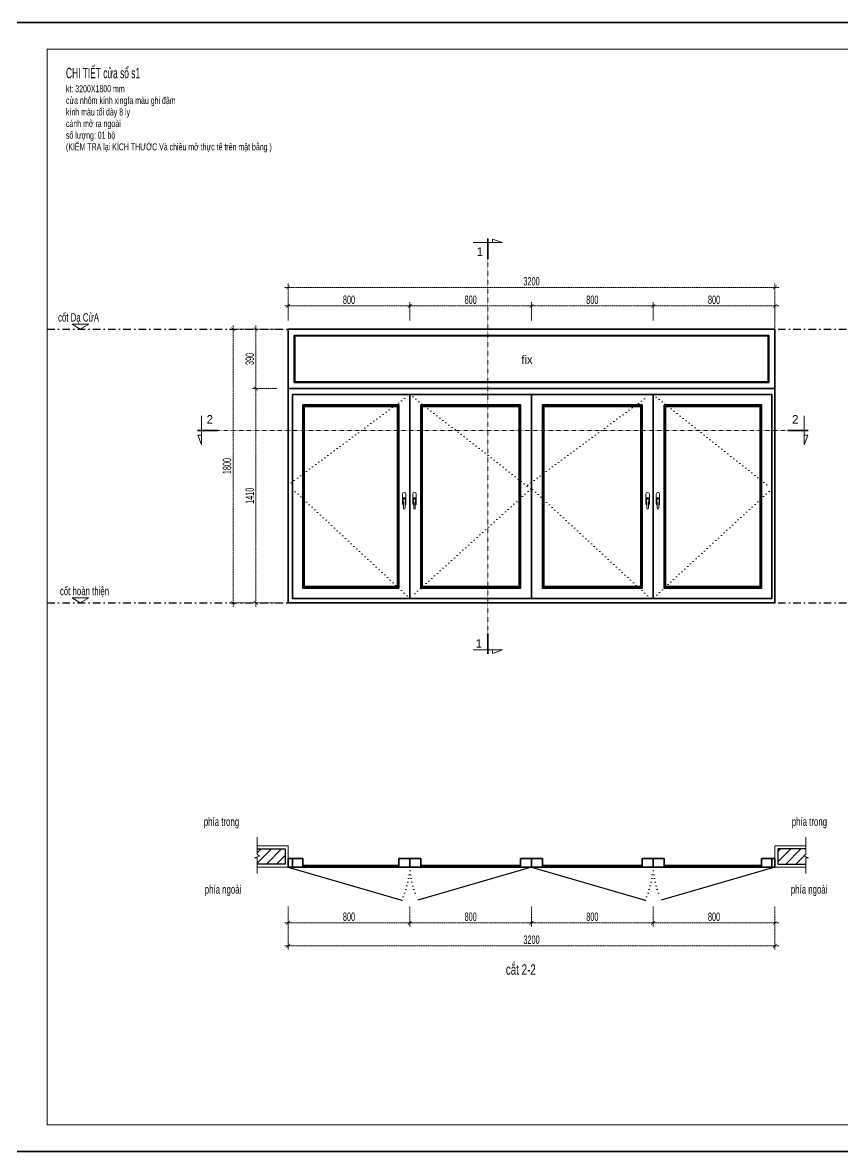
# Model space of a CAD drawing. Header units: inches. Extents: x 274208 to 641690, y -81912 to 129129.
# Drawn here: x 528144 to 533533, y 19702 to 27127 of the extents above; entities that cross this region are included whole.
import ezdxf

# ---------------------------------------------------------------- set-up
doc = ezdxf.new("R2010")
doc.units = ezdxf.units.IN
doc.header["$MEASUREMENT"] = 0
doc.header["$PDMODE"] = 3
for name, pattern in [('ACAD_ISO03W100', [30, 12, -18]), ('DASHDOT', [1, 0.5, -0.25, 0, -0.25]), ('DOT', [0.25, 0, -0.25]), ('HIDDEN', [0.375, 0.25, -0.125])]:
    doc.linetypes.add(name, pattern=pattern)
for name, color, linetype, lineweight in [('01.Cut', 255, 'Continuous', 35), ('04.Khuat', 250, 'HIDDEN', 18), ('05.Text', 253, 'Continuous', 18), ('08.Dim', 156, 'Continuous', 15), ('09.Hatch', 250, 'Continuous', 5), ('10.Text', 254, 'Continuous', 18), ('11.Khung bo', 32, 'Continuous', 50), ('12.Khung', 36, 'Continuous', 25), ('CA.cat 30', 30, 'Continuous', 35), ('CA.thay 145', 145, 'Continuous', 18), ('Kinh', 5, 'Continuous', 35), ('nep', 9, 'Continuous', 15), ('wall', 4, 'Continuous', 9)]:
    doc.layers.add(name, color=color, linetype=linetype, lineweight=lineweight)
doc.layers.add('Tpl_Bound', color=1, linetype='Continuous', plot=False)
doc.layers.add('TRUC', color=250, linetype='DASHDOT')
doc.styles.add('TT5_Text Dim', font='hoatbif.shx', dxfattribs={"width": 0.6})
doc.styles.add('VnAvantH', font='')
doc.styles.get('VnAvantH').set_extended_font_data('.VnAvantH')
doc.dimstyles.new('TT5_Dim 1-25', dxfattribs={"dimscale": 25, "dimtxt": 2.2, "dimasz": 1, "dimexe": 1, "dimexo": 0, "dimgap": 0.5, "dimtad": 1, "dimdec": 0, "dimzin": 0, "dimdsep": 46, "dimtxsty": 'TT5_Text Dim', "dimblk": 'ARCHTICK', "dimcen": 0, "dimdle": 1, "dimclrd": 256, "dimclre": 256, "dimclrt": 1, "dimadec": 0, "dimazin": 0, "dimtfac": 0.015, "dimtdec": 0, "dimtix": 1, "dimtmove": 2, "dimatfit": 3, "dimldrblk": 'DOT', "dimfxl": 1, "dimtolj": 1, "dimtzin": 0, "dimlwd": -1, "dimlwe": -1, "dimarcsym": 1})

# ---------------------------------------------------------------- blocks, each defined once
blk = doc.blocks.new('100')
at = {"layer": '11.Khung bo', "const_width": 26.7}
blk.add_lwpolyline([(1860913, -945240), (1860913, -916940), (1896063, -916940), (1896063, -945240)], close=True, dxfattribs=at)
at = {"layer": '12.Khung', "color": 1}
blk.add_lwpolyline([(1901579, -945940), (1901579, -916240), (1859580, -916240), (1859580, -945940)], close=True, dxfattribs=at)
blk = doc.blocks.new('vet cat')
at = {"layer": 'CA.cat 30', "const_width": 50}
blk.add_lwpolyline([(-82592, -188552), (-81976, -188552)], dxfattribs=at)
at = {"layer": 'CA.thay 145'}
blk.add_line((-82574, -188411), (-82469, -188411), dxfattribs=at)
blk.add_lwpolyline([(-82469, -188983), (-82469, -188122), (-82574, -188411)], dxfattribs=at)
blk = doc.blocks.new('_ARCHTICK')
at = {"color": 0, "linetype": 'ByBlock', "const_width": 0.15}
blk.add_lwpolyline([(-0.5, -0.5), (0.5, 0.5)], dxfattribs=at)
blk = doc.blocks.new('*D958')
at = {"layer": '08.Dim', "linetype": 'HIDDEN', "transparency": 16777216}
for p, q in [((529864.4, 25263.8), (530714.4, 25263.8)), ((529889.4, 25167.5), (529889.4, 25288.8)), ((530689.4, 25167.5), (530689.4, 25288.8))]:
    blk.add_line(p, q, dxfattribs=at)
at = {"layer": 'Defpoints', "color": 0, "linetype": 'HIDDEN', "transparency": 16777216}
for p in [(530689.4, 25263.8), (529889.4, 25167.5), (530689.4, 25167.5)]:
    blk.add_point(p, dxfattribs=at)
at = {"layer": '08.Dim', "linetype": 'HIDDEN', "transparency": 16777216, "xscale": 25, "yscale": 25, "zscale": 25, "rotation": 180}
blk.add_blockref('_ARCHTICK', (529889.4, 25263.8), dxfattribs=at)
at = {"layer": '08.Dim', "linetype": 'HIDDEN', "transparency": 16777216, "xscale": 25, "yscale": 25, "zscale": 25}
blk.add_blockref('_ARCHTICK', (530689.4, 25263.8), dxfattribs=at)
at = {"layer": '08.Dim', "color": 1, "linetype": 'HIDDEN', "transparency": 16777216, "insert": (530289.4, 25303.8), "char_height": 55, "attachment_point": 5, "style": 'TT5_Text Dim'}
blk.add_mtext('\\A1;800', dxfattribs=at)
blk = doc.blocks.new('_DOT')
at = {"color": 1, "linetype": 'ByBlock'}
blk.add_line((-0.5, 0), (-1, 0), dxfattribs=at)
at = {"color": 1, "linetype": 'ByBlock', "const_width": 0.5}
blk.add_lwpolyline([(-0.25, 0, 1), (0.25, 0, 1)], format="xyb", close=True, dxfattribs=at)
blk = doc.blocks.new('*D959')
at = {"layer": '08.Dim', "linetype": 'HIDDEN', "transparency": 16777216}
for p, q in [((530664.4, 25263.8), (531514.4, 25263.8)), ((530689.4, 25167.5), (530689.4, 25288.8)), ((531489.4, 25167.5), (531489.4, 25288.8))]:
    blk.add_line(p, q, dxfattribs=at)
at = {"layer": 'Defpoints', "color": 0, "linetype": 'HIDDEN', "transparency": 16777216}
for p in [(531489.4, 25263.8), (530689.4, 25167.5), (531489.4, 25167.5)]:
    blk.add_point(p, dxfattribs=at)
at = {"layer": '08.Dim', "linetype": 'HIDDEN', "transparency": 16777216, "xscale": 25, "yscale": 25, "zscale": 25, "rotation": 180}
blk.add_blockref('_ARCHTICK', (530689.4, 25263.8), dxfattribs=at)
at = {"layer": '08.Dim', "linetype": 'HIDDEN', "transparency": 16777216, "xscale": 25, "yscale": 25, "zscale": 25}
blk.add_blockref('_ARCHTICK', (531489.4, 25263.8), dxfattribs=at)
at = {"layer": '08.Dim', "color": 1, "linetype": 'HIDDEN', "transparency": 16777216, "insert": (531089.4, 25303.8), "char_height": 55, "attachment_point": 5, "style": 'TT5_Text Dim'}
blk.add_mtext('\\A1;800', dxfattribs=at)
blk = doc.blocks.new('*D960')
at = {"layer": '08.Dim', "linetype": 'HIDDEN', "transparency": 16777216}
for p, q in [((529889.4, 25167.5), (529889.4, 25410.6)), ((533089.4, 25167.5), (533089.4, 25410.6)), ((529864.4, 25385.6), (533114.4, 25385.6))]:
    blk.add_line(p, q, dxfattribs=at)
at = {"layer": 'Defpoints', "color": 0, "linetype": 'HIDDEN', "transparency": 16777216}
for p in [(533089.4, 25385.6), (529889.4, 25167.5), (533089.4, 25167.5)]:
    blk.add_point(p, dxfattribs=at)
at = {"layer": '08.Dim', "linetype": 'HIDDEN', "transparency": 16777216, "xscale": 25, "yscale": 25, "zscale": 25, "rotation": 180}
blk.add_blockref('_ARCHTICK', (529889.4, 25385.6), dxfattribs=at)
at = {"layer": '08.Dim', "linetype": 'HIDDEN', "transparency": 16777216, "xscale": 25, "yscale": 25, "zscale": 25}
blk.add_blockref('_ARCHTICK', (533089.4, 25385.6), dxfattribs=at)
at = {"layer": '08.Dim', "color": 1, "linetype": 'HIDDEN', "transparency": 16777216, "insert": (531489.4, 25425.6), "char_height": 55, "attachment_point": 5, "style": 'TT5_Text Dim'}
blk.add_mtext('\\A1;3200', dxfattribs=at)
blk = doc.blocks.new('*D961')
at = {"layer": '08.Dim', "linetype": 'HIDDEN', "transparency": 16777216}
for p, q in [((529815.1, 25110.1), (529652.1, 25110.1)), ((529677.1, 25135.1), (529677.1, 24695.1)), ((529815.1, 24720.1), (529652.1, 24720.1))]:
    blk.add_line(p, q, dxfattribs=at)
at = {"layer": 'Defpoints', "color": 0, "linetype": 'HIDDEN', "transparency": 16777216}
for p in [(529815.1, 25110.1), (529677.1, 24720.1), (529815.1, 24720.1)]:
    blk.add_point(p, dxfattribs=at)
at = {"layer": '08.Dim', "linetype": 'HIDDEN', "transparency": 16777216, "xscale": 25, "yscale": 25, "zscale": 25}
for p, rotation in [((529677.1, 25110.1), 90), ((529677.1, 24720.1), 270)]:
    blk.add_blockref('_ARCHTICK', p, dxfattribs=dict(at, rotation=rotation))
at = {"layer": '08.Dim', "color": 1, "linetype": 'HIDDEN', "transparency": 16777216, "insert": (529637.1, 24915.1), "char_height": 55, "attachment_point": 5, "rotation": 90, "style": 'TT5_Text Dim'}
blk.add_mtext('\\A1;390', dxfattribs=at)
blk = doc.blocks.new('*D962')
at = {"layer": '08.Dim', "linetype": 'HIDDEN', "transparency": 16777216}
for p, q in [((529677.1, 24745.1), (529677.1, 23285.2)), ((529815.1, 24720.1), (529652.1, 24720.1)), ((529815.1, 23310.2), (529652.1, 23310.2))]:
    blk.add_line(p, q, dxfattribs=at)
at = {"layer": 'Defpoints', "color": 0, "linetype": 'HIDDEN', "transparency": 16777216}
for p in [(529815.1, 24720.1), (529677.1, 23310.2), (529815.1, 23310.2)]:
    blk.add_point(p, dxfattribs=at)
at = {"layer": '08.Dim', "linetype": 'HIDDEN', "transparency": 16777216, "xscale": 25, "yscale": 25, "zscale": 25}
for p, rotation in [((529677.1, 24720.1), 90), ((529677.1, 23310.2), 270)]:
    blk.add_blockref('_ARCHTICK', p, dxfattribs=dict(at, rotation=rotation))
at = {"layer": '08.Dim', "color": 1, "linetype": 'HIDDEN', "transparency": 16777216, "insert": (529637.1, 24015.1), "char_height": 55, "attachment_point": 5, "rotation": 90, "style": 'TT5_Text Dim'}
blk.add_mtext('\\A1;1410', dxfattribs=at)
blk = doc.blocks.new('*D963')
at = {"layer": '08.Dim', "linetype": 'HIDDEN', "transparency": 16777216}
for p, q in [((529815.1, 25110.1), (529502.5, 25110.1)), ((529527.5, 25135.1), (529527.5, 23285.2)), ((529815.1, 23310.2), (529502.5, 23310.2))]:
    blk.add_line(p, q, dxfattribs=at)
at = {"layer": 'Defpoints', "color": 0, "linetype": 'HIDDEN', "transparency": 16777216}
for p in [(529815.1, 25110.1), (529527.5, 23310.2), (529815.1, 23310.2)]:
    blk.add_point(p, dxfattribs=at)
at = {"layer": '08.Dim', "linetype": 'HIDDEN', "transparency": 16777216, "xscale": 25, "yscale": 25, "zscale": 25}
for p, rotation in [((529527.5, 25110.1), 90), ((529527.5, 23310.2), 270)]:
    blk.add_blockref('_ARCHTICK', p, dxfattribs=dict(at, rotation=rotation))
at = {"layer": '08.Dim', "color": 1, "linetype": 'HIDDEN', "transparency": 16777216, "insert": (529487.5, 24210.1), "char_height": 55, "attachment_point": 5, "rotation": 90, "style": 'TT5_Text Dim'}
blk.add_mtext('\\A1;1800', dxfattribs=at)
blk = doc.blocks.new('*D967')
at = {"layer": '08.Dim', "linetype": 'HIDDEN', "transparency": 16777216}
for p, q in [((529889.4, 21313), (529889.4, 21180.8)), ((530689.4, 21313), (530689.4, 21180.8)), ((529864.4, 21205.8), (530714.4, 21205.8))]:
    blk.add_line(p, q, dxfattribs=at)
at = {"layer": 'Defpoints', "color": 0, "linetype": 'HIDDEN', "transparency": 16777216}
for p in [(529889.4, 21313), (530689.4, 21313), (530689.4, 21205.8)]:
    blk.add_point(p, dxfattribs=at)
at = {"layer": '08.Dim', "linetype": 'HIDDEN', "transparency": 16777216, "xscale": 25, "yscale": 25, "zscale": 25, "rotation": 180}
blk.add_blockref('_ARCHTICK', (529889.4, 21205.8), dxfattribs=at)
at = {"layer": '08.Dim', "linetype": 'HIDDEN', "transparency": 16777216, "xscale": 25, "yscale": 25, "zscale": 25}
blk.add_blockref('_ARCHTICK', (530689.4, 21205.8), dxfattribs=at)
at = {"layer": '08.Dim', "color": 1, "linetype": 'HIDDEN', "transparency": 16777216, "insert": (530289.4, 21245.8), "char_height": 55, "attachment_point": 5, "style": 'TT5_Text Dim'}
blk.add_mtext('\\A1;800', dxfattribs=at)
blk = doc.blocks.new('*D968')
at = {"layer": '08.Dim', "linetype": 'HIDDEN', "transparency": 16777216}
for p, q in [((530689.4, 21313), (530689.4, 21180.8)), ((531489.4, 21313), (531489.4, 21180.8)), ((530664.4, 21205.8), (531514.4, 21205.8))]:
    blk.add_line(p, q, dxfattribs=at)
at = {"layer": 'Defpoints', "color": 0, "linetype": 'HIDDEN', "transparency": 16777216}
for p in [(530689.4, 21313), (531489.4, 21313), (531489.4, 21205.8)]:
    blk.add_point(p, dxfattribs=at)
at = {"layer": '08.Dim', "linetype": 'HIDDEN', "transparency": 16777216, "xscale": 25, "yscale": 25, "zscale": 25, "rotation": 180}
blk.add_blockref('_ARCHTICK', (530689.4, 21205.8), dxfattribs=at)
at = {"layer": '08.Dim', "linetype": 'HIDDEN', "transparency": 16777216, "xscale": 25, "yscale": 25, "zscale": 25}
blk.add_blockref('_ARCHTICK', (531489.4, 21205.8), dxfattribs=at)
at = {"layer": '08.Dim', "color": 1, "linetype": 'HIDDEN', "transparency": 16777216, "insert": (531089.4, 21245.8), "char_height": 55, "attachment_point": 5, "style": 'TT5_Text Dim'}
blk.add_mtext('\\A1;800', dxfattribs=at)
blk = doc.blocks.new('*D969')
at = {"layer": '08.Dim', "linetype": 'HIDDEN', "transparency": 16777216}
for p, q in [((529889.4, 21313), (529889.4, 21029.6)), ((533089.4, 21313), (533089.4, 21029.6)), ((529864.4, 21054.6), (533114.4, 21054.6))]:
    blk.add_line(p, q, dxfattribs=at)
at = {"layer": 'Defpoints', "color": 0, "linetype": 'HIDDEN', "transparency": 16777216}
for p in [(529889.4, 21313), (533089.4, 21313), (533089.4, 21054.6)]:
    blk.add_point(p, dxfattribs=at)
at = {"layer": '08.Dim', "linetype": 'HIDDEN', "transparency": 16777216, "xscale": 25, "yscale": 25, "zscale": 25, "rotation": 180}
blk.add_blockref('_ARCHTICK', (529889.4, 21054.6), dxfattribs=at)
at = {"layer": '08.Dim', "linetype": 'HIDDEN', "transparency": 16777216, "xscale": 25, "yscale": 25, "zscale": 25}
blk.add_blockref('_ARCHTICK', (533089.4, 21054.6), dxfattribs=at)
at = {"layer": '08.Dim', "color": 1, "linetype": 'HIDDEN', "transparency": 16777216, "insert": (531489.4, 21094.6), "char_height": 55, "attachment_point": 5, "style": 'TT5_Text Dim'}
blk.add_mtext('\\A1;3200', dxfattribs=at)
blk = doc.blocks.new('*D970')
at = {"layer": '08.Dim', "linetype": 'HIDDEN', "transparency": 16777216}
for p, q in [((531464.4, 25263.8), (532314.4, 25263.8)), ((531489.4, 25167.5), (531489.4, 25288.8)), ((532289.4, 25167.5), (532289.4, 25288.8))]:
    blk.add_line(p, q, dxfattribs=at)
at = {"layer": 'Defpoints', "color": 0, "linetype": 'HIDDEN', "transparency": 16777216}
for p in [(532289.4, 25263.8), (531489.4, 25167.5), (532289.4, 25167.5)]:
    blk.add_point(p, dxfattribs=at)
at = {"layer": '08.Dim', "linetype": 'HIDDEN', "transparency": 16777216, "xscale": 25, "yscale": 25, "zscale": 25, "rotation": 180}
blk.add_blockref('_ARCHTICK', (531489.4, 25263.8), dxfattribs=at)
at = {"layer": '08.Dim', "linetype": 'HIDDEN', "transparency": 16777216, "xscale": 25, "yscale": 25, "zscale": 25}
blk.add_blockref('_ARCHTICK', (532289.4, 25263.8), dxfattribs=at)
at = {"layer": '08.Dim', "color": 1, "linetype": 'HIDDEN', "transparency": 16777216, "insert": (531889.4, 25303.8), "char_height": 55, "attachment_point": 5, "style": 'TT5_Text Dim'}
blk.add_mtext('\\A1;800', dxfattribs=at)
blk = doc.blocks.new('*D973')
at = {"layer": '08.Dim', "linetype": 'HIDDEN', "transparency": 16777216}
for p, q in [((532264.4, 25263.8), (533114.4, 25263.8)), ((532289.4, 25167.5), (532289.4, 25288.8)), ((533089.4, 24949.7), (533089.4, 25288.8))]:
    blk.add_line(p, q, dxfattribs=at)
at = {"layer": 'Defpoints', "color": 0, "linetype": 'HIDDEN', "transparency": 16777216}
for p in [(533089.4, 25263.8), (532289.4, 25167.5), (533089.4, 24949.7)]:
    blk.add_point(p, dxfattribs=at)
at = {"layer": '08.Dim', "linetype": 'HIDDEN', "transparency": 16777216, "xscale": 25, "yscale": 25, "zscale": 25, "rotation": 180}
blk.add_blockref('_ARCHTICK', (532289.4, 25263.8), dxfattribs=at)
at = {"layer": '08.Dim', "linetype": 'HIDDEN', "transparency": 16777216, "xscale": 25, "yscale": 25, "zscale": 25}
blk.add_blockref('_ARCHTICK', (533089.4, 25263.8), dxfattribs=at)
at = {"layer": '08.Dim', "color": 1, "linetype": 'HIDDEN', "transparency": 16777216, "insert": (532689.4, 25303.8), "char_height": 55, "attachment_point": 5, "style": 'TT5_Text Dim'}
blk.add_mtext('\\A1;800', dxfattribs=at)
blk = doc.blocks.new('*D971')
at = {"layer": '08.Dim', "linetype": 'HIDDEN', "transparency": 16777216}
for p, q in [((532289.4, 21313), (532289.4, 21180.8)), ((533089.4, 21313), (533089.4, 21180.8)), ((532264.4, 21205.8), (533114.4, 21205.8))]:
    blk.add_line(p, q, dxfattribs=at)
at = {"layer": 'Defpoints', "color": 0, "linetype": 'HIDDEN', "transparency": 16777216}
for p in [(532289.4, 21313), (533089.4, 21313), (533089.4, 21205.8)]:
    blk.add_point(p, dxfattribs=at)
at = {"layer": '08.Dim', "linetype": 'HIDDEN', "transparency": 16777216, "xscale": 25, "yscale": 25, "zscale": 25, "rotation": 180}
blk.add_blockref('_ARCHTICK', (532289.4, 21205.8), dxfattribs=at)
at = {"layer": '08.Dim', "linetype": 'HIDDEN', "transparency": 16777216, "xscale": 25, "yscale": 25, "zscale": 25}
blk.add_blockref('_ARCHTICK', (533089.4, 21205.8), dxfattribs=at)
at = {"layer": '08.Dim', "color": 1, "linetype": 'HIDDEN', "transparency": 16777216, "insert": (532689.4, 21245.8), "char_height": 55, "attachment_point": 5, "style": 'TT5_Text Dim'}
blk.add_mtext('\\A1;800', dxfattribs=at)
blk = doc.blocks.new('*D972')
at = {"layer": '08.Dim', "linetype": 'HIDDEN', "transparency": 16777216}
for p, q in [((531489.4, 21313), (531489.4, 21180.8)), ((532289.4, 21313), (532289.4, 21180.8)), ((531464.4, 21205.8), (532314.4, 21205.8))]:
    blk.add_line(p, q, dxfattribs=at)
at = {"layer": 'Defpoints', "color": 0, "linetype": 'HIDDEN', "transparency": 16777216}
for p in [(531489.4, 21313), (532289.4, 21313), (532289.4, 21205.8)]:
    blk.add_point(p, dxfattribs=at)
at = {"layer": '08.Dim', "linetype": 'HIDDEN', "transparency": 16777216, "xscale": 25, "yscale": 25, "zscale": 25, "rotation": 180}
blk.add_blockref('_ARCHTICK', (531489.4, 21205.8), dxfattribs=at)
at = {"layer": '08.Dim', "linetype": 'HIDDEN', "transparency": 16777216, "xscale": 25, "yscale": 25, "zscale": 25}
blk.add_blockref('_ARCHTICK', (532289.4, 21205.8), dxfattribs=at)
at = {"layer": '08.Dim', "color": 1, "linetype": 'HIDDEN', "transparency": 16777216, "insert": (531889.4, 21245.8), "char_height": 55, "attachment_point": 5, "style": 'TT5_Text Dim'}
blk.add_mtext('\\A1;800', dxfattribs=at)

msp = doc.modelspace()

# ---------------------------------------------------------------- hatches: boundary and pattern name
at = {"layer": '09.Hatch'}
h = msp.add_hatch(dxfattribs=at)
h.set_pattern_fill('ANSI31,_O', color=256, scale=15)
h.set_pattern_definition([(45, (380246.68, 194034.493), (-33.67596, 33.67596), [])])
h.paths.add_polyline_path([(529869.4, 21591.9), (529685.6, 21591.9), (529685.6, 21680.5), (529667.7, 21680.5), (529700, 21692.8), (529685.6, 21704.7), (529685.6, 21691.9), (529869.4, 21691.9)])
h = msp.add_hatch(dxfattribs=at)
h.set_pattern_fill('ANSI31,_O', color=256, scale=15)
h.set_pattern_definition([(45, (382246.68, 194034.493), (-33.67596, 33.67596), [])])
h.paths.add_polyline_path([(533109.4, 21591.9), (533293.1, 21591.9), (533293.1, 21680.5), (533311, 21680.5), (533278.7, 21692.8), (533293.1, 21704.7), (533293.1, 21691.9), (533109.4, 21691.9)])

# ---------------------------------------------------------------- linework, layer by layer
for p, q in [((529889.4, 21571.9), (530636.2, 21353.9)), ((531489.4, 21571.9), (530742.5, 21353.9)), ((531489.4, 21571.9), (532236.2, 21353.9)), ((533089.4, 21571.9), (532342.5, 21353.9))]:
    msp.add_line(p, q)
at = {"layer": '01.Cut'}
for p, q in [((530689.4, 24680.1), (530689.4, 23340.2)), ((532289.4, 24680.1), (532289.4, 23340.2))]:
    msp.add_line(p, q, dxfattribs=at)
for points in [[(529889.4, 24720.1), (533089.4, 24720.1), (533089.4, 25110.1), (529889.4, 25110.1)], [(529929.4, 24760.1), (533049.4, 24760.1), (533049.4, 25070.1), (529929.4, 25070.1)], [(529889.4, 24720.1), (533089.4, 24720.1), (533089.4, 23310.2), (529889.4, 23310.2)], [(529917.4, 24680.1), (531489.4, 24680.1), (531489.4, 23340.2), (529917.4, 23340.2)], [(531489.4, 24680.1), (533069.4, 24680.1), (533069.4, 23340.2), (531489.4, 23340.2)], [(529985.4, 24612.1), (530617.4, 24612.1), (530617.4, 23408.2), (529985.4, 23408.2)], [(530761.4, 24612.1), (531417.5, 24612.1), (531417.5, 23408.2), (530761.4, 23408.2)], [(531561.4, 24612.1), (532217.4, 24612.1), (532217.4, 23408.2), (531561.4, 23408.2)], [(532361.4, 24612.1), (533001.5, 24612.1), (533001.5, 23408.2), (532361.4, 23408.2)], [(529889.4, 21629.9), (529917.4, 21629.9), (529917.4, 21571.9), (529889.4, 21571.9)], [(529917.4, 21629.9), (529985.4, 21629.9), (529985.4, 21571.9), (529917.4, 21571.9)], [(530617.4, 21629.9), (530689.4, 21629.9), (530689.4, 21571.9), (530617.4, 21571.9)], [(530689.4, 21629.9), (530761.4, 21629.9), (530761.4, 21571.9), (530689.4, 21571.9)], [(531417.5, 21629.9), (531489.4, 21629.9), (531489.4, 21571.9), (531417.5, 21571.9)], [(531489.4, 21629.9), (531561.4, 21629.9), (531561.4, 21571.9), (531489.4, 21571.9)], [(532217.4, 21629.9), (532289.4, 21629.9), (532289.4, 21571.9), (532217.4, 21571.9)], [(532289.4, 21629.9), (532361.4, 21629.9), (532361.4, 21571.9), (532289.4, 21571.9)], [(533001.5, 21629.9), (533069.4, 21629.9), (533069.4, 21571.9), (533001.5, 21571.9)], [(533069.4, 21629.9), (533089.4, 21629.9), (533089.4, 21571.9), (533069.4, 21571.9)]]:
    msp.add_lwpolyline(points, close=True, dxfattribs=at)
at = {"layer": '04.Khuat', "linetype": 'DOT', "ltscale": 100}
for p, q in [((529889.4, 24085.1), (530689.4, 24680.1)), ((530689.4, 24680.1), (531485.4, 24060.1)), ((531465.4, 24085.1), (532269.4, 24680.1)), ((532289.4, 24680.1), (533069.4, 24060.1)), ((530689.4, 23340.2), (529889.4, 24085.1)), ((531485.4, 24060.1), (530689.4, 23340.2)), ((532269.4, 23340.2), (531465.4, 24085.1)), ((533069.4, 24060.1), (532289.4, 23340.2))]:
    msp.add_line(p, q, dxfattribs=at)
for centre, start, end in [((530109.6, 21597.8), 335.1485, 357.44689), ((531269.2, 21597.8), 182.55311, 204.8515), ((531709.6, 21597.8), 335.1485, 357.44689), ((532869.2, 21597.8), 182.55311, 204.8515)]:
    msp.add_arc(centre, 580.4, start, end, dxfattribs=at)
at = {"layer": '05.Text'}
for points in [[(528523, 25110.1), (528469.2, 25142.6), (528579.3, 25142.6)], [(528523, 23310.2), (528469.2, 23342.7), (528579.3, 23342.7)]]:
    msp.add_lwpolyline(points, close=True, dxfattribs=at)
at = {"layer": '08.Dim'}
for points in [[(529932.4, 24763.1), (533046.4, 24763.1), (533046.4, 25067.1), (529932.4, 25067.1)], [(529935.4, 24766.1), (533043.4, 24766.1), (533043.4, 25064.1), (529935.4, 25064.1)], [(529993.4, 24604.1), (530609.4, 24604.1), (530609.4, 23416.2), (529993.4, 23416.2)], [(529997.4, 24600.1), (530605.4, 24600.1), (530605.4, 23420.2), (529997.4, 23420.2)], [(530769.4, 24604.1), (531409.5, 24604.1), (531409.5, 23416.2), (530769.4, 23416.2)], [(530773.4, 24600.1), (531405.5, 24600.1), (531405.5, 23420.2), (530773.4, 23420.2)], [(531569.4, 24604.1), (532209.4, 24604.1), (532209.4, 23416.2), (531569.4, 23416.2)], [(531573.4, 24600.1), (532205.4, 24600.1), (532205.4, 23420.2), (531573.4, 23420.2)], [(532369.4, 24604.1), (532993.5, 24604.1), (532993.5, 23416.2), (532369.4, 23416.2)], [(532373.4, 24600.1), (532989.5, 24600.1), (532989.5, 23420.2), (532373.4, 23420.2)]]:
    msp.add_lwpolyline(points, close=True, dxfattribs=at)
at = {"layer": 'CA.thay 145', "color": 1, "linetype": 'ACAD_ISO03W100', "ltscale": 0.005}
for p, q in [((531202.3, 25570.8), (531202.3, 23092.8)), ((533192.7, 24444.7), (529418.4, 24444.7))]:
    msp.add_line(p, q, dxfattribs=at)
at = {"layer": 'Kinh', "ltscale": 0.5}
for p, q in [((530617.4, 21583.9), (529985.4, 21583.9)), ((530617.4, 21571.9), (529985.4, 21571.9)), ((530761.4, 21583.9), (531417.5, 21583.9)), ((530761.4, 21571.9), (531417.5, 21571.9)), ((532217.4, 21583.9), (531561.4, 21583.9)), ((532217.4, 21571.9), (531561.4, 21571.9)), ((532361.4, 21583.9), (533001.5, 21583.9)), ((532361.4, 21571.9), (533001.5, 21571.9))]:
    msp.add_line(p, q, dxfattribs=at)
at = {"layer": 'nep', "ltscale": 0.5}
for p, q in [((530645.1, 23993.8), (530645.1, 23979.7)), ((530659.9, 23993.8), (530659.9, 23979.7)), ((530712.9, 23993.8), (530712.9, 23979.7)), ((530727.7, 23993.8), (530727.7, 23979.7)), ((532245.1, 23993.8), (532245.1, 23979.7)), ((532259.9, 23993.8), (532259.9, 23979.7)), ((532312.9, 23993.8), (532312.9, 23979.7)), ((532327.7, 23993.8), (532327.7, 23979.7)), ((530645.3, 23979.1), (530647.1, 23975.4)), ((530647.3, 23974.8), (530647.3, 23932.3)), ((530657.7, 23974.8), (530657.7, 23932.3)), ((530659.7, 23979.1), (530657.9, 23975.4)), ((530713.1, 23979.1), (530715, 23975.4)), ((530715.1, 23974.8), (530715.1, 23932.3)), ((530725.5, 23974.8), (530725.5, 23932.3)), ((530727.6, 23979.1), (530725.7, 23975.4)), ((532245.3, 23979.1), (532247.1, 23975.4)), ((532247.3, 23974.8), (532247.3, 23932.3)), ((532257.7, 23974.8), (532257.7, 23932.3)), ((532259.7, 23979.1), (532257.9, 23975.4)), ((532313.1, 23979.1), (532315, 23975.4)), ((532315.1, 23974.8), (532315.1, 23932.3)), ((532325.5, 23974.8), (532325.5, 23932.3)), ((532327.6, 23979.1), (532325.7, 23975.4))]:
    msp.add_line(p, q, dxfattribs=at)
for points in [[(530641, 23986.4), (530641, 24025.2)], [(530641, 23962.4), (530641, 23986.4)], [(530664, 24025.2), (530664, 23962.4)], [(530708.8, 23986.4), (530708.8, 24025.2)], [(530708.8, 23962.4), (530708.8, 23986.4)], [(530731.8, 24025.2), (530731.8, 23962.4)], [(532241, 23986.4), (532241, 24025.2)], [(532241, 23962.4), (532241, 23986.4)], [(532264, 24025.2), (532264, 23962.4)], [(532308.8, 23986.4), (532308.8, 24025.2)], [(532308.8, 23962.4), (532308.8, 23986.4)], [(532331.8, 24025.2), (532331.8, 23962.4)], [(529685.6, 21530.6), (529685.6, 21632.9), (529667.7, 21632.9), (529700, 21645.2), (529685.6, 21657.1), (529685.6, 21768.8)], [(533293.1, 21530.6), (533293.1, 21633.5), (533311, 21633.5), (533278.7, 21645.8), (533293.1, 21657.7), (533293.1, 21768.8)]]:
    msp.add_lwpolyline(points, dxfattribs=at)
at = {"layer": 'nep'}
for points in [[(529685.6, 21571.9), (529889.4, 21571.9), (529889.4, 21711.9), (529685.6, 21711.9)], [(533293.1, 21571.9), (533089.4, 21571.9), (533089.4, 21711.9), (533293.1, 21711.9)]]:
    msp.add_lwpolyline(points, dxfattribs=at)
at = {"layer": 'nep', "ltscale": 0.5}
for centre in [(530652.5, 23993.8), (530720.3, 23993.8), (532252.5, 23993.8), (532320.3, 23993.8)]:
    msp.add_circle(centre, 2.09, dxfattribs=at)
for centre, radius, start, end in [((530652.5, 24025.2), 11.5, 0, 180), ((530652.5, 23993.8), 9.92, 318.25899, 221.74101), ((530652.5, 23993.8), 7.4, 0, 180), ((530652.5, 23993.8), 9.92, 318.25899, 131.74101), ((530720.3, 24025.2), 11.5, 0, 180), ((530720.3, 23993.8), 9.92, 318.25899, 221.74101), ((530720.3, 23993.8), 7.4, 0, 180), ((530720.3, 23993.8), 9.92, 318.25899, 131.74101), ((532252.5, 24025.2), 11.5, 0, 180), ((532252.5, 23993.8), 9.92, 318.25899, 221.74101), ((532252.5, 23993.8), 7.4, 0, 180), ((532252.5, 23993.8), 9.92, 318.25899, 131.74101), ((532320.3, 24025.2), 11.5, 0, 180), ((532320.3, 23993.8), 9.92, 318.25899, 221.74101), ((532320.3, 23993.8), 7.4, 0, 180), ((532320.3, 23993.8), 9.92, 318.25899, 131.74101), ((530652.5, 23962.4), 11.5, 180, 243.1549), ((530646.5, 23979.7), 1.43, 180, 207.19267), ((530645.9, 23974.8), 1.43, 0, 27.19267), ((530652.5, 23932.3), 5.2, 180, 0), ((530659.1, 23974.8), 1.43, 152.80733, 180), ((530652.5, 23962.4), 11.5, 296.8451, 0), ((530658.5, 23979.7), 1.43, 332.80733, 0), ((530720.3, 23962.4), 11.5, 180, 243.1549), ((530714.4, 23979.7), 1.43, 180, 207.19267), ((530713.7, 23974.8), 1.43, 0, 27.19267), ((530720.3, 23932.3), 5.2, 180, 0), ((530727, 23974.8), 1.43, 152.80733, 180), ((530720.3, 23962.4), 11.5, 296.8451, 0), ((530726.3, 23979.7), 1.43, 332.80733, 0), ((532252.5, 23962.4), 11.5, 180, 243.1549), ((532246.5, 23979.7), 1.43, 180, 207.19267), ((532245.9, 23974.8), 1.43, 0, 27.19267), ((532252.5, 23932.3), 5.2, 180, 0), ((532259.1, 23974.8), 1.43, 152.80733, 180), ((532252.5, 23962.4), 11.5, 296.8451, 0), ((532258.5, 23979.7), 1.43, 332.80733, 0), ((532320.3, 23962.4), 11.5, 180, 243.1549), ((532314.4, 23979.7), 1.43, 180, 207.19267), ((532313.7, 23974.8), 1.43, 0, 27.19267), ((532320.3, 23932.3), 5.2, 180, 0), ((532327, 23974.8), 1.43, 152.80733, 180), ((532320.3, 23962.4), 11.5, 296.8451, 0), ((532326.3, 23979.7), 1.43, 332.80733, 0)]:
    msp.add_arc(centre, radius, start, end, dxfattribs=at)
at = {"layer": 'Tpl_Bound', "color": 1}
msp.add_lwpolyline([(527971.6, 19702.4), (527971.6, 27127.3), (538471.5, 27127.3), (538471.5, 19702.4)], close=True, dxfattribs=at)
at = {"layer": 'TRUC', "ltscale": 100}
for points in [[(528305, 25110.1), (537092.4, 25110.1)], [(528305, 23310.2), (537092.4, 23310.2)]]:
    msp.add_lwpolyline(points, dxfattribs=at)
at = {"layer": 'wall', "color": 0, "lineweight": 30}
for points in [[(529685.6, 21691.9), (529869.4, 21691.9), (529869.4, 21591.9), (529685.6, 21591.9)], [(533293.1, 21691.9), (533109.4, 21691.9), (533109.4, 21591.9), (533293.1, 21591.9)]]:
    msp.add_lwpolyline(points, dxfattribs=at)

# ---------------------------------------------------------------- block references
at = {"layer": '05.Text', "xscale": 0.25, "yscale": 0.25, "zscale": 0.25}
msp.add_blockref('100', (63076.7, 256187.3), dxfattribs=at)
at = {"layer": 'CA.cat 30'}
for p, xscale, yscale, zscale, rotation in [((573102.8, 7353.8), 0.2222222222480923, 0.2222222222480923, 0.2222222222480923, 270), ((547645.7, -17455.8), -0.2222222220152616, 0.2222222222480923, 0.2222222221704821, 180), ((514955.5, -17455.8), 0.2222222220152616, 0.2222222220152616, 0.2222222220152616, 180), ((573102.8, 41328), -0.2222222222480923, 0.2222222222480923, 0.2222222221704821, 270)]:
    msp.add_blockref('vet cat', p, dxfattribs=dict(at, xscale=xscale, yscale=yscale, zscale=zscale, rotation=rotation))

# ---------------------------------------------------------------- texts
at = {"layer": '10.Text', "style": 'VnAvantH'}
for s, rotation, p in [('1', 0, (531129.2, 25592.8)), ('2', 360, (529353.7, 24490)), ('2', 0, (533202.6, 24490)), ('1', 0, (531122.2, 23015.5))]:
    msp.add_text(s, height=55.6, rotation=rotation, dxfattribs=at).set_placement(p)
at = {"layer": '10.Text', "style": 'TT5_Text Dim', "width": 0.7}
for s, height, p in [('cèt D¹ CöA', 55, (528376.9, 25160.7)), ('cèt hoµn thiÖn', 55, (528388.9, 23360.8)), ('phÝa trong', 55, (529335.2, 21843.6)), ('phÝa trong', 55, (533200.3, 21844.2)), ('phÝa ngoµi', 55, (529341.1, 21398.3)), ('phÝa ngoµi', 55, (533194.3, 21398.3)), ('c¾t 2-2', 68.75, (531320.6, 20864.5))]:
    msp.add_text(s, height=height, dxfattribs=at).set_placement(p)
at = {"layer": '10.Text', "style": 'TT5_Text Dim'}
msp.add_text('fix', height=55, dxfattribs=at).set_placement((531422.6, 24882.4))
at = {"layer": '10.Text', "insert": (528428.8, 26829.5), "char_height": 68.75, "width": 1801.007, "attachment_point": 1, "style": 'TT5_Text Dim'}
msp.add_mtext('\\pxi-3,l3,t3;CHI TIÕT cöa sæ s1\\P{\\H0.6667x;kt: 3200X1800 mm\\Pcöa nh«m kÝnh xingfa mµu ghi ®Ëm\\PkÝnh mµu tèi dµy 8 ly \\Pc¸nh më ra ngoµi\\Psè l\xadîng: 01 bé\\P(KIÓM TRA l¹i KÝCH TH¦íC Vµ chiÒu më thùc tÕ trªn mÆt b»ng )}', dxfattribs=at)

# ---------------------------------------------------------------- dimensions: what is measured, and where the dimension line sits
at = {"layer": '08.Dim', "linetype": 'HIDDEN'}
for base, p1, p2, picture, middle in [((533089.4, 25385.6), (529889.4, 25167.5), (533089.4, 25167.5), '*D960', (531489.4, 25425.6)), ((530689.4, 25263.8), (529889.4, 25167.5), (530689.4, 25167.5), '*D958', (530289.4, 25303.8)), ((531489.4, 25263.8), (530689.4, 25167.5), (531489.4, 25167.5), '*D959', (531089.4, 25303.8)), ((532289.4, 25263.8), (531489.4, 25167.5), (532289.4, 25167.5), '*D970', (531889.4, 25303.8)), ((533089.4, 25263.8), (532289.4, 25167.5), (533089.4, 24949.7), '*D973', (532689.4, 25303.8)), ((530689.4, 21205.8), (529889.4, 21313), (530689.4, 21313), '*D967', (530289.4, 21245.8)), ((533089.4, 21054.6), (529889.4, 21313), (533089.4, 21313), '*D969', (531489.4, 21094.6)), ((531489.4, 21205.8), (530689.4, 21313), (531489.4, 21313), '*D968', (531089.4, 21245.8)), ((532289.4, 21205.8), (531489.4, 21313), (532289.4, 21313), '*D972', (531889.4, 21245.8)), ((533089.4, 21205.8), (532289.4, 21313), (533089.4, 21313), '*D971', (532689.4, 21245.8))]:
    dim = msp.add_linear_dim(base=base, p1=p1, p2=p2, dimstyle='TT5_Dim 1-25', dxfattribs=at)
    dim.commit()
    dim.dimension.update_dxf_attribs({"geometry": picture, "text_midpoint": middle})
for base, p1, p2, picture, middle in [((529527.5, 23310.2), (529815.1, 25110.1), (529815.1, 23310.2), '*D963', (529487.5, 24210.1)), ((529677.1, 24720.1), (529815.1, 25110.1), (529815.1, 24720.1), '*D961', (529637.1, 24915.1)), ((529677.1, 23310.2), (529815.1, 24720.1), (529815.1, 23310.2), '*D962', (529637.1, 24015.1))]:
    dim = msp.add_linear_dim(base=base, p1=p1, p2=p2, angle=90, dimstyle='TT5_Dim 1-25', dxfattribs=at)
    dim.commit()
    dim.dimension.update_dxf_attribs({"geometry": picture, "text_midpoint": middle})

doc.saveas('drawing.dxf')
